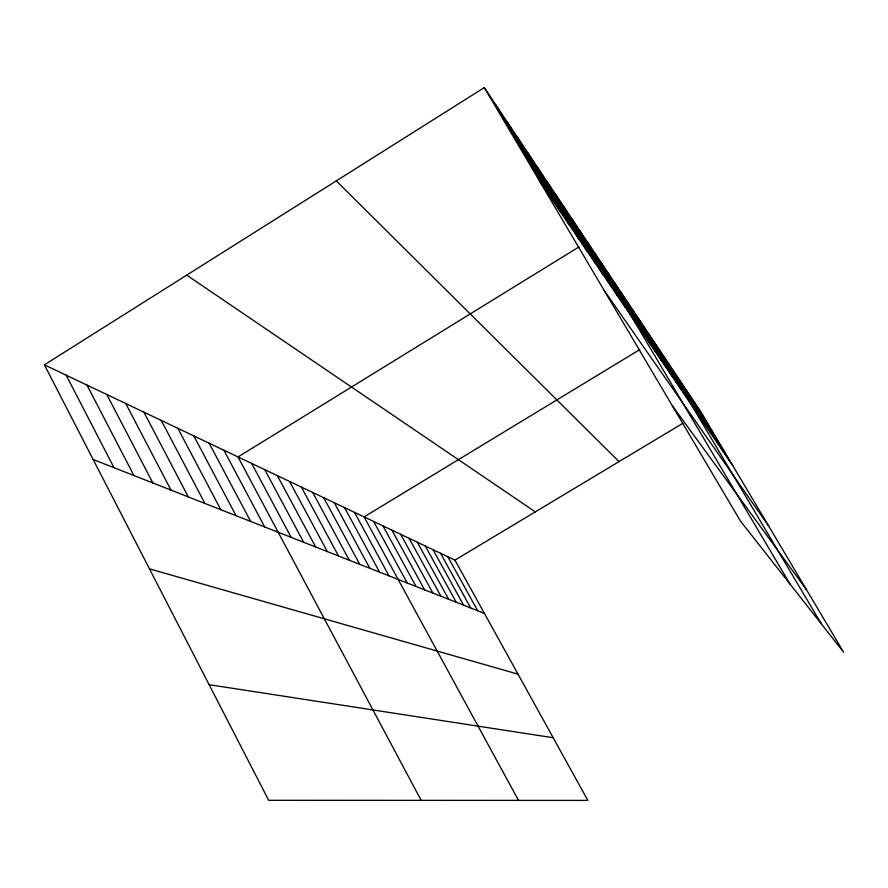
<?xml version="1.0" encoding="UTF-8"?>
<svg xmlns="http://www.w3.org/2000/svg" width="888" height="888" viewBox="0 0 888 888"><rect width="100%" height="100%" fill="white"/><g stroke="black" fill="none" stroke-linecap="round" stroke-linejoin="round"><path stroke-width="1.33" d="M44.4 364.835L454.945 560.128L587.834 800.399L268.664 800.299L44.4 364.835L484.304 87.601L701.12 412.332L843.6 652.181L740.459 521.067L484.304 87.601M579.032 246.908L238.028 456.943L421.134 800.343M582.572 244.733L587.279 241.825L790.098 584.171M639.737 349.628L364.08 516.905L518.514 800.377M650.149 343.301L653.624 341.192L821.456 624.02M454.945 560.128L682.794 423.332M697.679 414.396L701.12 412.332M209.124 684.681L553.169 737.739M149.473 568.853L518.004 674.147M93.151 459.485L484.382 613.353M186.735 275.136L535.309 511.877M336.274 180.897L619.003 461.627M672.371 405.849L806.426 589.61M604.206 290.509L768.719 526.118M539.904 181.696L732.667 465.445M697.413 406.793L729.392 460.628M693.606 401.087L726.029 455.666M689.687 395.216L722.555 450.56M685.647 389.166L718.991 445.299M681.485 382.939L715.306 439.882M677.2 376.512L711.51 434.299M672.782 369.896L707.592 428.538M668.22 363.059L703.551 422.588M663.514 356.01L699.389 416.45M658.652 348.729L695.082 410.112M648.584 333.644L686.158 396.98M643.367 325.852L681.54 390.176M637.984 317.782L676.767 383.15M632.411 309.435L671.816 375.879M626.65 300.799L666.699 368.342M620.668 291.852L661.394 360.528M614.485 282.573L655.899 352.436M608.058 272.96L650.194 344.045M601.398 262.97L644.277 335.331M594.472 252.603L638.117 326.273M579.797 230.625L625.063 307.059M572.005 218.959L618.137 296.847M563.891 206.804L610.911 286.214M555.422 194.128L603.374 275.125M546.597 180.897L595.504 263.547M537.373 167.077L587.29 251.437M527.727 152.636L578.687 238.772M517.626 137.518L569.674 225.519M507.048 121.667L560.228 211.622M495.948 105.05L550.316 197.025M447.841 556.754L477.644 610.7M440.537 553.279L470.729 607.98M433.033 549.705L463.603 605.183M425.297 546.031L456.266 602.297M417.327 542.235L448.706 599.322M409.124 538.339L440.925 596.259M400.666 534.31L432.9 593.106M391.952 530.158L424.619 589.854M382.95 525.885L416.072 586.491M373.67 521.467L407.259 583.016M354.467 512.332L389.011 575.846M344.544 507.614L379.576 572.138M334.288 502.73L369.83 568.298M323.676 497.691L359.74 564.335M312.709 492.474L349.306 560.228M301.354 487.068L338.495 555.977M289.588 481.474L327.306 551.581M277.4 475.679L315.706 547.019M264.768 469.663L303.663 542.279M251.648 463.425L291.164 537.362M223.876 450.216L264.691 526.95M209.157 443.212L250.649 521.434M193.839 435.919L236.042 515.684M177.878 428.338L220.801 509.69M161.25 420.424L204.917 503.441M143.889 412.165L188.334 496.925M125.752 403.541L171.007 490.109M106.804 394.516L152.88 482.983M86.969 385.081L133.91 475.513M66.189 375.202L114.019 467.699"/></g></svg>
